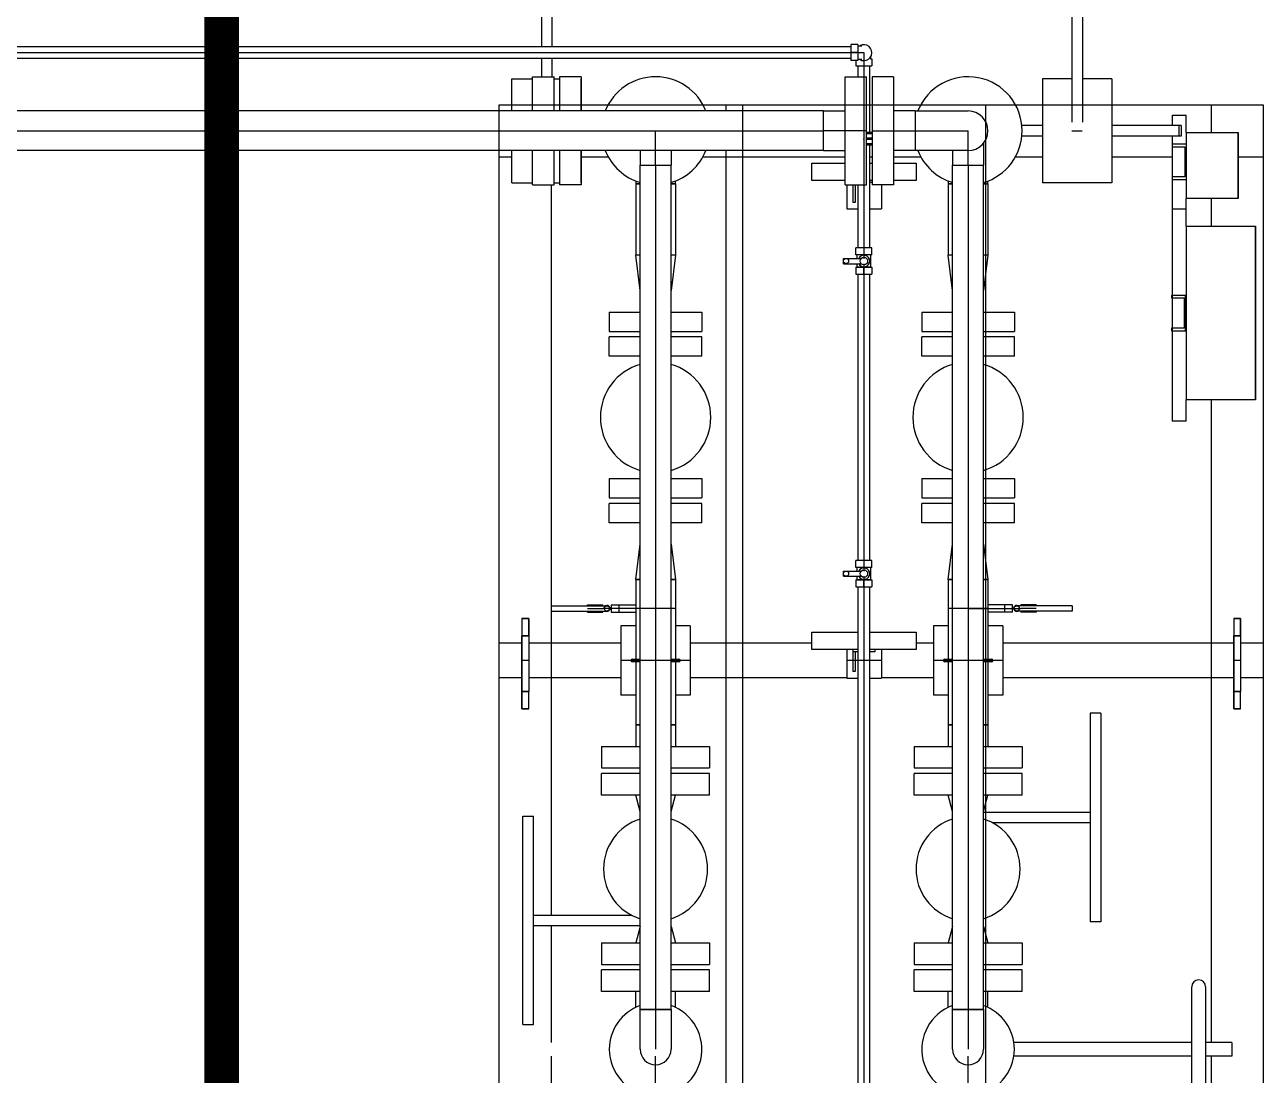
# Model space of a CAD drawing. Header units: inches. Extents: x 517790 to 538444, y 301815 to 302461.
# Drawn here: x 517891.045 to 517894.412, y 302317.041 to 302319.896 of the extents above; entities that cross this region are included whole.
import ezdxf

# ---------------------------------------------------------------- set-up
doc = ezdxf.new("R2010")
doc.units = ezdxf.units.IN
doc.header["$MEASUREMENT"] = 0
doc.layers.add('电气-接地设计-接地线', color=3, linetype='接地线')
doc.layers.add('硅胶总平面底图 工艺装置区', color=253, linetype='Continuous')
doc.styles.add('EESLTYPE', font='TXT.shx')
doc.linetypes.add('接地线', pattern='A,500,["/",EESLTYPE,S=200,R=0,X=0,Y=-100],-200,60,-200', length=960)

msp = doc.modelspace()

# ---------------------------------------------------------------- linework, layer by layer
at = {"layer": '电气-接地设计-接地线', "color": 1, "linetype": '接地线', "ltscale": 0.005, "const_width": 0.0944}
msp.add_lwpolyline([(517891.5799, 302307.8785), (517891.5799, 302321.5662)], dxfattribs=at)
at = {"layer": '硅胶总平面底图 工艺装置区', "color": 253, "linetype": 'Continuous', "lineweight": -3}
for p, q in [((517892.4493, 302319.9397), (517892.4493, 302319.8355)), ((517892.4777, 302319.9397), (517892.4777, 302319.8355)), ((517893.8918, 302319.9397), (517893.8918, 302319.6304)), ((517893.9201, 302319.9397), (517893.9201, 302319.6304)), ((517893.2903, 302319.8415), (517893.2903, 302319.7981)), ((517893.3098, 302319.8415), (517893.2903, 302319.8415)), ((517893.3098, 302319.8415), (517893.3098, 302319.7981)), ((517893.2903, 302319.8355), (517889.5611, 302319.8355)), ((517889.5611, 302319.8198), (517893.2903, 302319.8198)), ((517893.3068, 302319.8198), (517893.2903, 302319.8198)), ((517893.2903, 302319.8198), (517893.3068, 302319.8198)), ((517893.3098, 302319.8198), (517893.3068, 302319.8198)), ((517893.3098, 302319.8385), (517893.3206, 302319.8385)), ((517893.3098, 302319.8198), (517893.3098, 302319.8198)), ((517893.3098, 302319.8198), (517893.3263, 302319.8198)), ((517893.3263, 302319.8198), (517893.3263, 302319.7838)), ((517893.345, 302319.8033), (517893.345, 302319.8088)), ((517893.2903, 302319.804), (517889.5611, 302319.804)), ((517892.4493, 302319.804), (517892.4493, 302319.7542)), ((517892.4777, 302319.804), (517892.4777, 302319.7542)), ((517893.3098, 302319.7981), (517893.2903, 302319.7981)), ((517893.3046, 302319.7981), (517893.3046, 302319.7838)), ((517893.3046, 302319.7838), (517893.348, 302319.7838)), ((517893.3206, 302319.8011), (517893.3098, 302319.8011)), ((517893.3105, 302319.7542), (517893.3105, 302319.7838)), ((517893.3263, 302319.7838), (517893.3263, 302319.7542)), ((517893.3421, 302319.6028), (517893.3421, 302319.7838)), ((517893.3443, 302319.8033), (517893.348, 302319.8033)), ((517893.348, 302319.8033), (517893.348, 302319.7838)), ((517892.3691, 302319.6613), (517892.3691, 302319.749)), ((517892.3691, 302319.749), (517892.4255, 302319.749)), ((517892.4255, 302319.6613), (517892.4255, 302319.7542)), ((517892.4255, 302319.7542), (517892.4839, 302319.7542)), ((517892.4839, 302319.6613), (517892.4839, 302319.7542)), ((517892.4839, 302319.749), (517892.499, 302319.749)), ((517892.499, 302319.7542), (517892.499, 302319.6613)), ((517892.5575, 302319.7542), (517892.499, 302319.7542)), ((517892.5575, 302319.7542), (517892.5575, 302319.6613)), ((517892.5575, 302319.749), (517892.5579, 302319.749)), ((517892.5579, 302319.6613), (517892.5579, 302319.749)), ((517893.2751, 302319.6074), (517893.2751, 302319.7542)), ((517893.2751, 302319.7542), (517893.3335, 302319.7542)), ((517893.3263, 302319.7542), (517893.3263, 302319.5863)), ((517893.3335, 302319.6074), (517893.3335, 302319.7542)), ((517893.3486, 302319.7542), (517893.3486, 302319.6074)), ((517893.4071, 302319.7542), (517893.3486, 302319.7542)), ((517893.4071, 302319.7542), (517893.4071, 302319.6074)), ((517893.8115, 302319.749), (517893.8115, 302319.4658)), ((517893.8918, 302319.749), (517893.8115, 302319.749)), ((517894.0003, 302319.749), (517893.9201, 302319.749)), ((517894.0003, 302319.749), (517894.0003, 302319.4658)), ((517892.3351, 302319.6613), (517892.3351, 302319.6782)), ((517892.3351, 302319.6782), (517892.3691, 302319.6782)), ((517892.3351, 302319.6613), (517892.3351, 302319.6782)), ((517892.3351, 302319.6782), (517892.3691, 302319.6782)), ((517892.3691, 302319.6782), (517892.5579, 302319.6782)), ((517892.5579, 302319.6782), (517892.6312, 302319.6782)), ((517892.6312, 302319.6782), (517892.8886, 302319.6782)), ((517892.8886, 302319.6782), (517893.2751, 302319.6782)), ((517892.9506, 302319.6782), (517892.9506, 302319.6613)), ((517892.9506, 302319.6782), (517892.9959, 302319.6782)), ((517892.9959, 302319.6782), (517892.9959, 302319.6613)), ((517893.2751, 302319.6782), (517893.3421, 302319.6782)), ((517893.3421, 302319.6782), (517893.3486, 302319.6782)), ((517893.3486, 302319.6782), (517893.4071, 302319.6782)), ((517893.4071, 302319.6782), (517893.4808, 302319.6782)), ((517893.4808, 302319.6782), (517893.7382, 302319.6782)), ((517893.6567, 302319.6782), (517893.6567, 302319.2151)), ((517893.7382, 302319.6782), (517893.8115, 302319.6782)), ((517893.8115, 302319.6782), (517894.0003, 302319.6782)), ((517894.0003, 302319.6782), (517894.4119, 302319.6782)), ((517894.2703, 302319.6782), (517894.4119, 302319.6782)), ((517894.2703, 302319.6782), (517894.2703, 302319.6031)), ((517894.4119, 302319.6782), (517894.4119, 302319.5366)), ((517894.4119, 302319.6782), (517894.4119, 302316.1827)), ((517893.2165, 302319.6613), (517889.883, 302319.6613)), ((517892.3351, 302319.5534), (517892.3351, 302319.6613)), ((517892.9959, 302319.6613), (517892.9959, 302319.5534)), ((517893.2165, 302319.6074), (517893.2165, 302319.6613)), ((517893.2165, 302319.6613), (517893.2751, 302319.6613)), ((517893.2165, 302319.5534), (517893.2165, 302319.6613)), ((517893.4656, 302319.6613), (517893.4071, 302319.6613)), ((517893.4656, 302319.6613), (517893.4656, 302319.5534)), ((517893.4656, 302319.6613), (517893.6095, 302319.6613)), ((517893.4656, 302319.6613), (517893.4656, 302319.6074)), ((517894.1642, 302319.6503), (517894.2021, 302319.6503)), ((517894.1642, 302319.6503), (517894.1642, 302319.6215)), ((517894.2021, 302319.6031), (517894.2021, 302319.6503)), ((517889.883, 302319.6074), (517893.2165, 302319.6074)), ((517892.7599, 302319.5534), (517892.7599, 302319.6074)), ((517893.3335, 302319.6074), (517893.2165, 302319.6074)), ((517893.2165, 302319.5534), (517893.2165, 302319.6074)), ((517893.2751, 302319.4605), (517893.2751, 302319.6074)), ((517893.3335, 302319.4605), (517893.3335, 302319.6074)), ((517893.3486, 302319.6074), (517893.4656, 302319.6074)), ((517893.3486, 302319.6074), (517893.3486, 302319.4605)), ((517893.4071, 302319.6074), (517893.4071, 302319.4605)), ((517893.4657, 302319.6074), (517893.4656, 302319.6074)), ((517893.4656, 302319.6074), (517893.4656, 302319.6074)), ((517893.4656, 302319.6074), (517893.6095, 302319.6074)), ((517893.4656, 302319.6074), (517893.4656, 302319.5534)), ((517893.6095, 302319.5534), (517893.6095, 302319.6074)), ((517893.8115, 302319.6215), (517893.7557, 302319.6215)), ((517893.8919, 302319.6074), (517893.92, 302319.6074)), ((517894.1891, 302319.6215), (517894.0003, 302319.6215)), ((517894.1831, 302319.5932), (517894.1831, 302319.6215)), ((517894.1891, 302319.6215), (517894.1891, 302319.5932)), ((517893.3263, 302319.588), (517893.3263, 302319.5863)), ((517893.3263, 302319.5854), (517893.3263, 302319.4605)), ((517893.3263, 302319.5838), (517893.3263, 302319.5854)), ((517893.3486, 302319.6028), (517893.3335, 302319.6028)), ((517893.3335, 302319.6), (517893.3486, 302319.6)), ((517893.3335, 302319.588), (517893.3486, 302319.588)), ((517893.3486, 302319.5838), (517893.3335, 302319.5838)), ((517893.3486, 302319.5717), (517893.3335, 302319.5717)), ((517893.6515, 302319.5735), (517893.6515, 302319.5143)), ((517893.8115, 302319.5932), (517893.7557, 302319.5932)), ((517894.1891, 302319.5932), (517894.0003, 302319.5932)), ((517894.1642, 302319.5932), (517894.1642, 302319.3954)), ((517894.2021, 302319.5708), (517894.1642, 302319.5708)), ((517894.1642, 302319.5708), (517894.1642, 302319.5637)), ((517894.2021, 302319.6031), (517894.2021, 302319.4237)), ((517894.2021, 302319.6031), (517894.2021, 302319.4237)), ((517894.2021, 302319.6031), (517894.3437, 302319.6031)), ((517894.2021, 302319.6031), (517894.3437, 302319.6031)), ((517894.3437, 302319.4237), (517894.3437, 302319.6031)), ((517894.3437, 302319.6031), (517894.3437, 302319.4237)), ((517893.2165, 302319.5534), (517889.883, 302319.5534)), ((517892.3351, 302319.5366), (517892.3351, 302319.5534)), ((517892.3351, 302317.13), (517892.3351, 302319.5534)), ((517892.3691, 302319.4658), (517892.3691, 302319.5534)), ((517892.4255, 302319.4605), (517892.4255, 302319.5534)), ((517892.4839, 302319.4605), (517892.4839, 302319.5534)), ((517892.499, 302319.5534), (517892.499, 302319.4605)), ((517892.5575, 302319.5534), (517892.5575, 302319.4605)), ((517892.5579, 302319.4658), (517892.5579, 302319.5534)), ((517892.7179, 302319.5534), (517892.7179, 302319.5143)), ((517892.7599, 302319.5143), (517892.7599, 302319.5534)), ((517892.8019, 302319.5534), (517892.8019, 302319.5143)), ((517892.9506, 302319.5534), (517892.9506, 302316.4371)), ((517892.9959, 302319.5534), (517892.9959, 302316.4371)), ((517893.2165, 302319.5534), (517893.2751, 302319.5534)), ((517893.3335, 302319.5689), (517893.3486, 302319.5689)), ((517893.3421, 302319.2893), (517893.3421, 302319.5689)), ((517893.4656, 302319.5534), (517893.4071, 302319.5534)), ((517893.6095, 302319.5534), (517893.4656, 302319.5534)), ((517893.5675, 302319.5534), (517893.5675, 302319.5143)), ((517893.6095, 302319.5143), (517893.6095, 302319.5534)), ((517894.1642, 302319.5637), (517894.1991, 302319.5637)), ((517894.1991, 302319.5637), (517894.1991, 302319.482)), ((517892.3351, 302319.5366), (517892.3691, 302319.5366)), ((517892.5579, 302319.5366), (517892.6312, 302319.5366)), ((517892.7179, 302319.5143), (517892.8019, 302319.5143)), ((517892.7179, 302319.5143), (517892.8019, 302319.5143)), ((517892.7179, 302317.2191), (517892.7179, 302319.5143)), ((517892.7599, 302319.5143), (517892.7599, 302319.5143)), ((517892.7599, 302319.5143), (517892.7599, 302317.2191)), ((517892.8019, 302317.2191), (517892.8019, 302319.5143)), ((517892.8886, 302319.5366), (517893.2751, 302319.5366)), ((517893.1847, 302319.5196), (517893.2751, 302319.5196)), ((517893.1847, 302319.4724), (517893.1847, 302319.5196)), ((517893.3421, 302319.5366), (517893.3486, 302319.5366)), ((517893.3421, 302319.5196), (517893.3486, 302319.5196)), ((517893.4071, 302319.5366), (517893.4808, 302319.5366)), ((517893.4071, 302319.5196), (517893.4679, 302319.5196)), ((517893.4679, 302319.5196), (517893.4679, 302319.4724)), ((517893.5675, 302319.5143), (517893.6515, 302319.5143)), ((517893.5675, 302317.2191), (517893.5675, 302319.5143)), ((517893.5675, 302319.5143), (517893.6515, 302319.5143)), ((517893.6095, 302319.5143), (517893.6095, 302317.2191)), ((517893.6095, 302319.5143), (517893.6095, 302319.5143)), ((517893.6515, 302317.2191), (517893.6515, 302319.5143)), ((517893.7382, 302319.5366), (517893.8115, 302319.5366)), ((517894.0003, 302319.5366), (517894.1642, 302319.5366)), ((517894.3437, 302319.5366), (517894.4119, 302319.5366)), ((517892.706, 302319.4708), (517892.706, 302319.4635)), ((517892.8139, 302319.4635), (517892.8139, 302319.4708)), ((517893.2751, 302319.4724), (517893.1847, 302319.4724)), ((517893.3486, 302319.4724), (517893.3421, 302319.4724)), ((517893.3486, 302319.4724), (517893.3421, 302319.4724)), ((517893.4679, 302319.4724), (517893.4071, 302319.4724)), ((517893.5556, 302319.4708), (517893.5556, 302319.4635)), ((517893.6635, 302319.4635), (517893.6635, 302319.4708)), ((517894.1991, 302319.482), (517894.1642, 302319.482)), ((517894.1642, 302319.482), (517894.1642, 302319.4749)), ((517894.1642, 302319.4749), (517894.2021, 302319.4749)), ((517892.3691, 302319.4658), (517892.4255, 302319.4658)), ((517892.4255, 302319.4605), (517892.4839, 302319.4605)), ((517892.4767, 302318.3165), (517892.4767, 302319.4605)), ((517892.4839, 302319.4658), (517892.499, 302319.4658)), ((517892.5575, 302319.4605), (517892.499, 302319.4605)), ((517892.5575, 302319.4658), (517892.5579, 302319.4658)), ((517892.706, 302319.4635), (517892.7179, 302319.4635)), ((517892.7179, 302319.4635), (517892.706, 302319.4635)), ((517892.706, 302319.4635), (517892.706, 302319.2691)), ((517892.8019, 302319.4635), (517892.8139, 302319.4635)), ((517892.8139, 302319.4635), (517892.8019, 302319.4635)), ((517892.8139, 302319.4635), (517892.8139, 302319.2691)), ((517893.2751, 302319.4605), (517893.3335, 302319.4605)), ((517893.2796, 302319.4605), (517893.2796, 302319.395)), ((517893.2966, 302319.4605), (517893.2966, 302319.4129)), ((517893.3022, 302319.4605), (517893.3022, 302319.4129)), ((517893.3105, 302319.2893), (517893.3105, 302319.4605)), ((517893.3263, 302319.4605), (517893.3263, 302319.2893)), ((517893.3486, 302319.4667), (517893.3421, 302319.4667)), ((517893.4071, 302319.4605), (517893.3486, 302319.4605)), ((517893.374, 302319.4605), (517893.374, 302319.395)), ((517893.5675, 302319.4635), (517893.5556, 302319.4635)), ((517893.5556, 302319.4635), (517893.5556, 302319.2691)), ((517893.5556, 302319.4635), (517893.5675, 302319.4635)), ((517893.6635, 302319.4635), (517893.6515, 302319.4635)), ((517893.6515, 302319.4635), (517893.6635, 302319.4635)), ((517893.6635, 302319.4635), (517893.6635, 302319.2691)), ((517894.0003, 302319.4658), (517893.8115, 302319.4658)), ((517893.3022, 302319.4129), (517893.2966, 302319.4129)), ((517894.2021, 302319.3954), (517894.2021, 302319.4237)), ((517894.3437, 302319.4237), (517894.2021, 302319.4237)), ((517894.3437, 302319.4237), (517894.2021, 302319.4237)), ((517894.2703, 302319.4237), (517894.2703, 302319.3482)), ((517893.2796, 302319.395), (517893.3105, 302319.395)), ((517893.3421, 302319.395), (517893.374, 302319.395)), ((517894.1642, 302319.3954), (517894.2021, 302319.3954)), ((517894.1642, 302319.3954), (517894.1642, 302318.8183)), ((517894.2021, 302319.3482), (517894.2021, 302319.3954)), ((517894.2021, 302319.3482), (517894.2021, 302318.8762)), ((517894.2021, 302319.3482), (517894.2021, 302318.8762)), ((517894.2021, 302319.3482), (517894.3909, 302319.3482)), ((517894.2021, 302319.3482), (517894.3909, 302319.3482)), ((517894.3909, 302318.8762), (517894.3909, 302319.3482)), ((517894.3909, 302319.3482), (517894.3909, 302318.8762)), ((517892.7179, 302319.2691), (517892.706, 302319.2691)), ((517892.7179, 302319.1732), (517892.706, 302319.2691)), ((517892.7179, 302319.2691), (517892.706, 302319.2691)), ((517892.8139, 302319.2691), (517892.8019, 302319.2691)), ((517892.8139, 302319.2691), (517892.8019, 302319.1732)), ((517892.8139, 302319.2691), (517892.8019, 302319.2691)), ((517893.3263, 302319.2893), (517893.3046, 302319.2893)), ((517893.3046, 302319.2699), (517893.3046, 302319.2893)), ((517893.3263, 302319.2699), (517893.3046, 302319.2699)), ((517893.3076, 302319.2604), (517893.3076, 302319.2699)), ((517893.3263, 302319.2893), (517893.3263, 302319.2729)), ((517893.3263, 302319.2893), (517893.3263, 302319.2729)), ((517893.348, 302319.2893), (517893.3263, 302319.2893)), ((517893.3263, 302319.2729), (517893.3263, 302319.2699)), ((517893.3263, 302319.2699), (517893.3263, 302319.2634)), ((517893.348, 302319.2699), (517893.3263, 302319.2699)), ((517893.345, 302319.2369), (517893.345, 302319.2699)), ((517893.348, 302319.2699), (517893.348, 302319.2893)), ((517893.5675, 302319.2691), (517893.5556, 302319.2691)), ((517893.5675, 302319.2691), (517893.5556, 302319.2691)), ((517893.5675, 302319.1732), (517893.5556, 302319.2691)), ((517893.6635, 302319.2691), (517893.6515, 302319.2691)), ((517893.6635, 302319.2691), (517893.6515, 302319.2691)), ((517893.6635, 302319.2691), (517893.6515, 302319.1732)), ((517893.2706, 302319.2534), (517893.2706, 302319.2604)), ((517893.2706, 302319.2604), (517893.3191, 302319.2604)), ((517893.2706, 302319.2463), (517893.2706, 302319.2534)), ((517893.2706, 302319.2463), (517893.3191, 302319.2463)), ((517893.3046, 302319.2369), (517893.3263, 302319.2369)), ((517893.3046, 302319.2369), (517893.3046, 302319.2174)), ((517893.3076, 302319.2369), (517893.3076, 302319.2463)), ((517893.3263, 302319.2369), (517893.3076, 302319.2369)), ((517893.3263, 302319.2634), (517893.3263, 302319.2604)), ((517893.3263, 302319.2463), (517893.3263, 302319.2433)), ((517893.3263, 302319.2433), (517893.3263, 302319.2369)), ((517893.3263, 302319.2369), (517893.3263, 302319.2369)), ((517893.3263, 302319.2339), (517893.3263, 302319.2369)), ((517893.345, 302319.2369), (517893.3263, 302319.2369)), ((517893.3263, 302319.2369), (517893.348, 302319.2369)), ((517893.3263, 302319.2339), (517893.3263, 302319.2174)), ((517893.3263, 302319.2174), (517893.3263, 302319.2339)), ((517893.348, 302319.2369), (517893.348, 302319.2174)), ((517893.3046, 302319.2174), (517893.3263, 302319.2174)), ((517893.3105, 302318.4397), (517893.3105, 302319.2174)), ((517893.3263, 302319.2174), (517893.3263, 302318.4397)), ((517893.3263, 302319.2174), (517893.348, 302319.2174)), ((517893.3421, 302318.4397), (517893.3421, 302319.2174)), ((517893.6567, 302319.2151), (517893.6567, 302319.1149)), ((517894.1626, 302319.1601), (517894.1626, 302319.153)), ((517894.2004, 302319.1601), (517894.1626, 302319.1601)), ((517894.1626, 302319.153), (517894.1974, 302319.153)), ((517894.1974, 302319.153), (517894.1974, 302319.0713)), ((517894.2004, 302319.0642), (517894.2004, 302319.1601)), ((517892.634, 302319.1149), (517892.7179, 302319.1149)), ((517892.634, 302319.1149), (517892.634, 302319.0624)), ((517892.8019, 302319.1149), (517892.8858, 302319.1149)), ((517892.8858, 302319.1149), (517892.8858, 302319.0624)), ((517893.4836, 302319.1149), (517893.5675, 302319.1149)), ((517893.4836, 302319.1149), (517893.4836, 302319.0624)), ((517893.6515, 302319.1149), (517893.7354, 302319.1149)), ((517893.6567, 302319.1149), (517893.6567, 302319.0624)), ((517893.7354, 302319.1149), (517893.7354, 302319.0624)), ((517894.1626, 302319.0713), (517894.1626, 302319.0642)), ((517894.1974, 302319.0713), (517894.1626, 302319.0713)), ((517892.634, 302319.0624), (517892.7179, 302319.0624)), ((517892.7179, 302319.0473), (517892.634, 302319.0473)), ((517892.634, 302318.9949), (517892.634, 302319.0473)), ((517892.8019, 302319.0624), (517892.8858, 302319.0624)), ((517892.8858, 302319.0473), (517892.8019, 302319.0473)), ((517892.8858, 302318.9949), (517892.8858, 302319.0473)), ((517893.4836, 302319.0624), (517893.5675, 302319.0624)), ((517893.5675, 302319.0473), (517893.4836, 302319.0473)), ((517893.4836, 302318.9949), (517893.4836, 302319.0473)), ((517893.6515, 302319.0624), (517893.7354, 302319.0624)), ((517893.7354, 302319.0473), (517893.6515, 302319.0473)), ((517893.6567, 302319.0624), (517893.6567, 302319.0473)), ((517893.6567, 302319.0473), (517893.6567, 302318.9949)), ((517893.7354, 302318.9949), (517893.7354, 302319.0473)), ((517894.1626, 302319.0642), (517894.2004, 302319.0642)), ((517892.7179, 302318.9949), (517892.634, 302318.9949)), ((517892.8858, 302318.9949), (517892.8019, 302318.9949)), ((517893.5675, 302318.9949), (517893.4836, 302318.9949)), ((517893.7354, 302318.9949), (517893.6515, 302318.9949)), ((517893.6567, 302318.9949), (517893.6567, 302318.9711)), ((517893.6567, 302318.9711), (517893.6567, 302318.6861)), ((517894.3909, 302318.8762), (517894.2021, 302318.8762)), ((517894.3909, 302318.8762), (517894.2021, 302318.8762)), ((517894.2021, 302318.8183), (517894.2021, 302318.8762)), ((517894.2703, 302318.8762), (517894.2703, 302317.13)), ((517894.2021, 302318.8183), (517894.1642, 302318.8183)), ((517892.634, 302318.6622), (517892.7179, 302318.6622)), ((517892.634, 302318.6622), (517892.634, 302318.6098)), ((517892.8019, 302318.6622), (517892.8858, 302318.6622)), ((517892.8858, 302318.6622), (517892.8858, 302318.6098)), ((517893.4836, 302318.6622), (517893.5675, 302318.6622)), ((517893.4836, 302318.6622), (517893.4836, 302318.6098)), ((517893.6515, 302318.6622), (517893.7354, 302318.6622)), ((517893.6567, 302318.6861), (517893.6567, 302318.6622)), ((517893.6567, 302318.6622), (517893.6567, 302318.6098)), ((517893.7354, 302318.6622), (517893.7354, 302318.6098)), ((517892.634, 302318.6098), (517892.7179, 302318.6098)), ((517892.7179, 302318.5947), (517892.634, 302318.5947)), ((517892.634, 302318.5422), (517892.634, 302318.5947)), ((517892.8019, 302318.6098), (517892.8858, 302318.6098)), ((517892.8858, 302318.5947), (517892.8019, 302318.5947)), ((517892.8858, 302318.5422), (517892.8858, 302318.5947)), ((517893.4836, 302318.6098), (517893.5675, 302318.6098)), ((517893.5675, 302318.5947), (517893.4836, 302318.5947)), ((517893.4836, 302318.5422), (517893.4836, 302318.5947)), ((517893.6515, 302318.6098), (517893.7354, 302318.6098)), ((517893.7354, 302318.5947), (517893.6515, 302318.5947)), ((517893.6567, 302318.6098), (517893.6567, 302318.5947)), ((517893.6567, 302318.5947), (517893.6567, 302318.5422)), ((517893.7354, 302318.5422), (517893.7354, 302318.5947)), ((517892.7179, 302318.5422), (517892.634, 302318.5422)), ((517892.8858, 302318.5422), (517892.8019, 302318.5422)), ((517893.5675, 302318.5422), (517893.4836, 302318.5422)), ((517893.7354, 302318.5422), (517893.6515, 302318.5422)), ((517893.6567, 302318.5422), (517893.6567, 302318.442)), ((517892.706, 302318.388), (517892.7179, 302318.4839)), ((517892.8019, 302318.4839), (517892.8139, 302318.388)), ((517893.5556, 302318.388), (517893.5675, 302318.4839)), ((517893.6515, 302318.4839), (517893.6635, 302318.388)), ((517893.3263, 302318.4397), (517893.3046, 302318.4397)), ((517893.3046, 302318.4203), (517893.3046, 302318.4397)), ((517893.3263, 302318.4397), (517893.3263, 302318.4233)), ((517893.3263, 302318.4397), (517893.3263, 302318.4233)), ((517893.348, 302318.4397), (517893.3263, 302318.4397)), ((517893.348, 302318.4203), (517893.348, 302318.4397)), ((517893.6567, 302318.442), (517893.6567, 302317.8758)), ((517893.2706, 302318.4038), (517893.2706, 302318.4109)), ((517893.2706, 302318.4109), (517893.3191, 302318.4109)), ((517893.2706, 302318.3967), (517893.2706, 302318.4038)), ((517893.2706, 302318.3967), (517893.3191, 302318.3967)), ((517893.3263, 302318.4203), (517893.3046, 302318.4203)), ((517893.3076, 302318.4109), (517893.3076, 302318.4203)), ((517893.3076, 302318.3873), (517893.3076, 302318.3967)), ((517893.3263, 302318.4233), (517893.3263, 302318.4203)), ((517893.3263, 302318.4203), (517893.3263, 302318.4138)), ((517893.348, 302318.4203), (517893.3263, 302318.4203)), ((517893.3263, 302318.4138), (517893.3263, 302318.4109)), ((517893.3263, 302318.3967), (517893.3263, 302318.3937)), ((517893.3263, 302318.3937), (517893.3263, 302318.3873)), ((517893.345, 302318.3873), (517893.345, 302318.4203)), ((517892.706, 302318.388), (517892.7179, 302318.388)), ((517892.7179, 302318.388), (517892.706, 302318.388)), ((517892.706, 302318.388), (517892.706, 302318.3094)), ((517892.8019, 302318.388), (517892.8139, 302318.388)), ((517892.8139, 302318.388), (517892.8019, 302318.388)), ((517892.8139, 302318.388), (517892.8139, 302318.3094)), ((517893.3046, 302318.3873), (517893.3263, 302318.3873)), ((517893.3046, 302318.3873), (517893.3046, 302318.3678)), ((517893.3046, 302318.3678), (517893.3263, 302318.3678)), ((517893.3263, 302318.3873), (517893.3076, 302318.3873)), ((517893.3105, 302316.4101), (517893.3105, 302318.3678)), ((517893.3263, 302318.3843), (517893.3263, 302318.3873)), ((517893.3263, 302318.3873), (517893.3263, 302318.3873)), ((517893.345, 302318.3873), (517893.3263, 302318.3873)), ((517893.3263, 302318.3873), (517893.348, 302318.3873)), ((517893.3263, 302318.3843), (517893.3263, 302318.3678)), ((517893.3263, 302318.3678), (517893.3263, 302318.3843)), ((517893.3263, 302318.3678), (517893.3263, 302316.4101)), ((517893.3263, 302318.3678), (517893.348, 302318.3678)), ((517893.3421, 302316.4101), (517893.3421, 302318.3678)), ((517893.348, 302318.3873), (517893.348, 302318.3678)), ((517893.5556, 302318.388), (517893.5675, 302318.388)), ((517893.5675, 302318.388), (517893.5556, 302318.388)), ((517893.5556, 302318.388), (517893.5556, 302318.3094)), ((517893.6515, 302318.388), (517893.6635, 302318.388)), ((517893.6635, 302318.388), (517893.6515, 302318.388)), ((517893.6635, 302318.388), (517893.6635, 302318.3094)), ((517892.4767, 302318.3094), (517892.4767, 302318.3165)), ((517892.4767, 302318.3165), (517892.6277, 302318.3165)), ((517892.4767, 302318.3023), (517892.4767, 302318.3094)), ((517892.4767, 302317.4758), (517892.4767, 302318.3023)), ((517892.4767, 302318.3023), (517892.6277, 302318.3023)), ((517892.5746, 302318.3165), (517892.5746, 302318.3194)), ((517892.5746, 302318.3194), (517892.6166, 302318.3194)), ((517892.5746, 302318.3094), (517892.6166, 302318.3094)), ((517892.5746, 302318.2993), (517892.5746, 302318.3023)), ((517892.5746, 302318.2993), (517892.6166, 302318.2993)), ((517892.5949, 302318.3194), (517892.5949, 302318.3165)), ((517892.5949, 302318.3023), (517892.5949, 302318.2993)), ((517892.6166, 302318.3165), (517892.6166, 302318.3194)), ((517892.6166, 302318.3094), (517892.6166, 302318.3094)), ((517892.6166, 302318.3094), (517892.6166, 302318.3094)), ((517892.6389, 302318.3094), (517892.6166, 302318.3094)), ((517892.6166, 302318.2993), (517892.6166, 302318.3023)), ((517892.6356, 302318.3118), (517892.6389, 302318.3128)), ((517892.6356, 302318.307), (517892.6389, 302318.306)), ((517892.6389, 302318.3194), (517892.6389, 302318.2993)), ((517892.6389, 302318.3194), (517892.706, 302318.3194)), ((517892.6606, 302318.3094), (517892.6389, 302318.3094)), ((517892.6389, 302318.2993), (517892.706, 302318.2993)), ((517892.6606, 302318.2993), (517892.6606, 302318.3194)), ((517892.706, 302318.3094), (517892.6606, 302318.3094)), ((517892.8139, 302318.3094), (517892.706, 302318.3094)), ((517892.706, 302318.3094), (517892.706, 302318.1715)), ((517892.7239, 302318.3094), (517892.706, 302318.3094)), ((517892.7239, 302318.3094), (517892.724, 302318.3094)), ((517892.7599, 302318.3094), (517892.7239, 302318.3094)), ((517892.724, 302318.3094), (517892.724, 302318.3094)), ((517892.8139, 302318.3094), (517892.8139, 302318.1715)), ((517893.6635, 302318.3094), (517893.5556, 302318.3094)), ((517893.5556, 302318.3094), (517893.5556, 302318.1715)), ((517893.6095, 302318.3094), (517893.6455, 302318.3094)), ((517893.6455, 302318.3094), (517893.6455, 302318.3094)), ((517893.6455, 302318.3094), (517893.6455, 302318.3094)), ((517893.6455, 302318.3094), (517893.6635, 302318.3094)), ((517893.7305, 302318.3194), (517893.6635, 302318.3194)), ((517893.6635, 302318.3094), (517893.7088, 302318.3094)), ((517893.6635, 302318.3094), (517893.6635, 302318.1715)), ((517893.7305, 302318.2993), (517893.6635, 302318.2993)), ((517893.7088, 302318.3194), (517893.7088, 302318.2993)), ((517893.7088, 302318.3094), (517893.7305, 302318.3094)), ((517893.7305, 302318.2993), (517893.7305, 302318.3194)), ((517893.7338, 302318.3118), (517893.7305, 302318.3128)), ((517893.7305, 302318.3094), (517893.7528, 302318.3094)), ((517893.7338, 302318.307), (517893.7305, 302318.306)), ((517893.8927, 302318.3165), (517893.7417, 302318.3165)), ((517893.8927, 302318.3023), (517893.7417, 302318.3023)), ((517893.7528, 302318.3194), (517893.7528, 302318.3165)), ((517893.7948, 302318.3194), (517893.7528, 302318.3194)), ((517893.7528, 302318.3094), (517893.7528, 302318.3094)), ((517893.7528, 302318.3094), (517893.7528, 302318.3094)), ((517893.7948, 302318.3094), (517893.7528, 302318.3094)), ((517893.7528, 302318.3023), (517893.7528, 302318.2993)), ((517893.7948, 302318.2993), (517893.7528, 302318.2993)), ((517893.7745, 302318.3165), (517893.7745, 302318.3194)), ((517893.7745, 302318.2993), (517893.7745, 302318.3023)), ((517893.7948, 302318.3194), (517893.7948, 302318.3165)), ((517893.7948, 302318.3023), (517893.7948, 302318.2993)), ((517893.8927, 302318.3165), (517893.8927, 302318.3094)), ((517893.8927, 302318.3094), (517893.8927, 302318.3023)), ((517892.3965, 302318.2818), (517892.3965, 302318.2346)), ((517892.3965, 302318.2818), (517892.3965, 302318.2346)), ((517892.4153, 302318.2818), (517892.3965, 302318.2818)), ((517892.3965, 302318.2818), (517892.4153, 302318.2818)), ((517892.4153, 302318.2346), (517892.4153, 302318.2818)), ((517892.4153, 302318.2818), (517892.4153, 302318.2346)), ((517892.706, 302318.2622), (517892.6655, 302318.2622)), ((517892.6655, 302318.2622), (517892.6655, 302318.0734)), ((517892.8543, 302318.2622), (517892.8139, 302318.2622)), ((517892.8543, 302318.2622), (517892.8543, 302318.0734)), ((517893.5556, 302318.2622), (517893.5151, 302318.2622)), ((517893.5151, 302318.2622), (517893.5151, 302318.0734)), ((517893.7039, 302318.2622), (517893.6635, 302318.2622)), ((517893.7039, 302318.2622), (517893.7039, 302318.0734)), ((517894.3317, 302318.2818), (517894.3317, 302318.2346)), ((517894.3317, 302318.2818), (517894.3317, 302318.2346)), ((517894.3505, 302318.2818), (517894.3317, 302318.2818)), ((517894.3317, 302318.2818), (517894.3505, 302318.2818)), ((517894.3505, 302318.2346), (517894.3505, 302318.2818)), ((517894.3505, 302318.2818), (517894.3505, 302318.2346)), ((517892.3965, 302318.2346), (517892.4153, 302318.2346)), ((517892.4153, 302318.2346), (517892.3965, 302318.2346)), ((517892.3965, 302318.0836), (517892.3965, 302318.2346)), ((517892.3965, 302318.2346), (517892.3965, 302318.0836)), ((517892.4153, 302318.2346), (517892.3965, 302318.2346)), ((517892.4153, 302318.2346), (517892.4153, 302318.0836)), ((517892.4153, 302318.2346), (517892.4153, 302318.0836)), ((517893.1847, 302318.1975), (517893.1847, 302318.2447)), ((517893.1847, 302318.2447), (517893.3105, 302318.2447)), ((517893.3421, 302318.2447), (517893.4679, 302318.2447)), ((517893.4679, 302318.2447), (517893.4679, 302318.1975)), ((517894.3317, 302318.2346), (517894.3505, 302318.2346)), ((517894.3505, 302318.2346), (517894.3317, 302318.2346)), ((517894.3317, 302318.0836), (517894.3317, 302318.2346)), ((517894.3317, 302318.2346), (517894.3317, 302318.0836)), ((517894.3505, 302318.2346), (517894.3317, 302318.2346)), ((517894.3505, 302318.2346), (517894.3505, 302318.0836)), ((517894.3505, 302318.2346), (517894.3505, 302318.0836)), ((517892.3351, 302318.1206), (517892.3351, 302318.215)), ((517892.3965, 302318.215), (517892.3351, 302318.215)), ((517892.6655, 302318.215), (517892.4153, 302318.215)), ((517893.1847, 302318.215), (517892.8543, 302318.215)), ((517893.3105, 302318.1975), (517893.1847, 302318.1975)), ((517893.2796, 302318.1975), (517893.2796, 302318.1201)), ((517893.2966, 302318.1975), (517893.2966, 302318.1918)), ((517893.3105, 302318.1975), (517893.2966, 302318.1975)), ((517893.3105, 302318.1918), (517893.2966, 302318.1918)), ((517893.3022, 302318.1918), (517893.2966, 302318.1918)), ((517893.2966, 302318.1918), (517893.2966, 302318.138)), ((517893.3022, 302318.1918), (517893.3022, 302318.138)), ((517893.4679, 302318.1975), (517893.3421, 302318.1975)), ((517893.356, 302318.1975), (517893.3421, 302318.1975)), ((517893.356, 302318.1918), (517893.3421, 302318.1918)), ((517893.356, 302318.1975), (517893.356, 302318.1918)), ((517893.374, 302318.1975), (517893.374, 302318.1201)), ((517893.5151, 302318.215), (517893.4679, 302318.215)), ((517894.3317, 302318.215), (517893.7039, 302318.215)), ((517894.4119, 302318.215), (517894.3505, 302318.215)), ((517894.4119, 302318.215), (517894.4119, 302318.1206)), ((517892.4153, 302318.1678), (517892.3965, 302318.1678)), ((517892.8543, 302318.1678), (517892.6655, 302318.1678)), ((517892.6967, 302318.1715), (517892.7179, 302318.1715)), ((517892.7179, 302318.164), (517892.6967, 302318.164)), ((517892.706, 302318.164), (517892.706, 302317.9928)), ((517892.8019, 302318.1715), (517892.8232, 302318.1715)), ((517892.8232, 302318.164), (517892.8019, 302318.164)), ((517892.8139, 302318.164), (517892.8139, 302317.9928)), ((517893.374, 302318.1678), (517893.2796, 302318.1678)), ((517893.7039, 302318.1678), (517893.5151, 302318.1678)), ((517893.5463, 302318.1715), (517893.5675, 302318.1715)), ((517893.5675, 302318.164), (517893.5463, 302318.164)), ((517893.5556, 302318.164), (517893.5556, 302317.9928)), ((517893.6515, 302318.1715), (517893.6728, 302318.1715)), ((517893.6728, 302318.164), (517893.6515, 302318.164)), ((517893.6635, 302318.164), (517893.6635, 302317.9928)), ((517894.3505, 302318.1678), (517894.3317, 302318.1678)), ((517893.3022, 302318.138), (517893.2966, 302318.138)), ((517892.3965, 302318.1206), (517892.3351, 302318.1206)), ((517892.6655, 302318.1206), (517892.4153, 302318.1206)), ((517893.2796, 302318.1206), (517892.8543, 302318.1206)), ((517893.2796, 302318.1201), (517893.3105, 302318.1201)), ((517893.3421, 302318.1201), (517893.374, 302318.1201)), ((517893.5151, 302318.1206), (517893.374, 302318.1206)), ((517894.3317, 302318.1206), (517893.7039, 302318.1206)), ((517894.4119, 302318.1206), (517894.3505, 302318.1206)), ((517892.4153, 302318.0836), (517892.3965, 302318.0836)), ((517892.3965, 302318.0836), (517892.4153, 302318.0836)), ((517892.3965, 302318.0836), (517892.3965, 302318.0364)), ((517892.3965, 302318.0364), (517892.3965, 302318.0836)), ((517892.4153, 302318.0836), (517892.3965, 302318.0836)), ((517892.4153, 302318.0364), (517892.4153, 302318.0836)), ((517892.4153, 302318.0364), (517892.4153, 302318.0836)), ((517892.706, 302318.0734), (517892.6655, 302318.0734)), ((517892.8543, 302318.0734), (517892.8139, 302318.0734)), ((517893.5556, 302318.0734), (517893.5151, 302318.0734)), ((517893.7039, 302318.0734), (517893.6635, 302318.0734)), ((517894.3317, 302318.0836), (517894.3317, 302318.0364)), ((517894.3317, 302318.0364), (517894.3317, 302318.0836)), ((517894.3505, 302318.0836), (517894.3317, 302318.0836)), ((517894.3317, 302318.0836), (517894.3505, 302318.0836)), ((517894.3505, 302318.0836), (517894.3317, 302318.0836)), ((517894.3505, 302318.0364), (517894.3505, 302318.0836)), ((517894.3505, 302318.0364), (517894.3505, 302318.0836)), ((517892.3965, 302318.0364), (517892.4153, 302318.0364)), ((517892.4153, 302318.0364), (517892.3965, 302318.0364)), ((517893.9418, 302318.0243), (517893.9418, 302317.7411)), ((517893.9701, 302318.0243), (517893.9418, 302318.0243)), ((517893.9701, 302318.0243), (517893.9701, 302317.7411)), ((517894.3317, 302318.0364), (517894.3505, 302318.0364)), ((517894.3505, 302318.0364), (517894.3317, 302318.0364)), ((517892.7179, 302317.9928), (517892.706, 302317.9928)), ((517892.706, 302317.9928), (517892.7179, 302317.9928)), ((517892.706, 302317.9928), (517892.706, 302317.9342)), ((517892.8139, 302317.9928), (517892.8019, 302317.9928)), ((517892.8019, 302317.9928), (517892.8139, 302317.9928)), ((517892.8139, 302317.9928), (517892.8139, 302317.9342)), ((517893.5556, 302317.9928), (517893.5675, 302317.9928)), ((517893.5556, 302317.9928), (517893.5556, 302317.9342)), ((517893.5675, 302317.9928), (517893.5556, 302317.9928)), ((517893.6515, 302317.9928), (517893.6635, 302317.9928)), ((517893.6635, 302317.9928), (517893.6515, 302317.9928)), ((517893.6635, 302317.9928), (517893.6635, 302317.9342)), ((517892.613, 302317.9342), (517892.7179, 302317.9342)), ((517892.613, 302317.9342), (517892.613, 302317.8758)), ((517892.8019, 302317.9342), (517892.9068, 302317.9342)), ((517892.9068, 302317.9342), (517892.9068, 302317.8758)), ((517893.4626, 302317.9342), (517893.5675, 302317.9342)), ((517893.4626, 302317.9342), (517893.4626, 302317.8758)), ((517893.6515, 302317.9342), (517893.7564, 302317.9342)), ((517893.7564, 302317.9342), (517893.7564, 302317.8758)), ((517892.613, 302317.8758), (517892.7179, 302317.8758)), ((517892.7179, 302317.8607), (517892.613, 302317.8607)), ((517892.613, 302317.8023), (517892.613, 302317.8607)), ((517892.8019, 302317.8758), (517892.9068, 302317.8758)), ((517892.9068, 302317.8607), (517892.8019, 302317.8607)), ((517892.9068, 302317.8023), (517892.9068, 302317.8607)), ((517893.4626, 302317.8758), (517893.5675, 302317.8758)), ((517893.5675, 302317.8607), (517893.4626, 302317.8607)), ((517893.4626, 302317.8023), (517893.4626, 302317.8607)), ((517893.6515, 302317.8758), (517893.7564, 302317.8758)), ((517893.7564, 302317.8607), (517893.6515, 302317.8607)), ((517893.6567, 302317.8758), (517893.6567, 302317.8607)), ((517893.6567, 302317.8607), (517893.6567, 302317.8023)), ((517893.7564, 302317.8023), (517893.7564, 302317.8607)), ((517892.7179, 302317.8023), (517892.613, 302317.8023)), ((517892.7179, 302317.8022), (517892.706, 302317.8022)), ((517892.7179, 302317.7576), (517892.706, 302317.8022)), ((517892.9068, 302317.8023), (517892.8019, 302317.8023)), ((517892.8139, 302317.8022), (517892.8019, 302317.8022)), ((517892.8019, 302317.7576), (517892.8139, 302317.8022)), ((517893.5675, 302317.8023), (517893.4626, 302317.8023)), ((517893.5675, 302317.8022), (517893.5556, 302317.8022)), ((517893.5675, 302317.7576), (517893.5556, 302317.8022)), ((517893.7564, 302317.8023), (517893.6515, 302317.8023)), ((517893.6635, 302317.8022), (517893.6515, 302317.8022)), ((517893.6515, 302317.7576), (517893.6635, 302317.8022)), ((517893.6567, 302317.8023), (517893.6567, 302317.8022)), ((517893.6567, 302317.8022), (517893.6567, 302317.7771)), ((517893.9418, 302317.7552), (517893.6515, 302317.7552)), ((517893.6567, 302317.7771), (517893.6567, 302317.7552)), ((517893.6567, 302317.7552), (517893.6567, 302317.4679)), ((517892.3993, 302317.4617), (517892.3993, 302317.7449)), ((517892.3993, 302317.7449), (517892.4276, 302317.7449)), ((517892.4276, 302317.4617), (517892.4276, 302317.7449)), ((517893.9418, 302317.7269), (517893.675, 302317.7269)), ((517893.9418, 302317.7411), (517893.9418, 302317.4579)), ((517893.9701, 302317.7411), (517893.9701, 302317.4579)), ((517892.3993, 302317.1785), (517892.3993, 302317.4617)), ((517892.4276, 302317.4758), (517892.6944, 302317.4758)), ((517892.4276, 302317.1785), (517892.4276, 302317.4617)), ((517893.6567, 302317.4679), (517893.6567, 302317.4256)), ((517893.9701, 302317.4579), (517893.9418, 302317.4579)), ((517892.4276, 302317.4475), (517892.7179, 302317.4475)), ((517892.4767, 302317.13), (517892.4767, 302317.4475)), ((517892.7179, 302317.4451), (517892.706, 302317.4005)), ((517892.8019, 302317.4451), (517892.8139, 302317.4005)), ((517893.5675, 302317.4451), (517893.5556, 302317.4005)), ((517893.6515, 302317.4451), (517893.6635, 302317.4005)), ((517893.6567, 302317.4256), (517893.6567, 302317.4005)), ((517892.613, 302317.4005), (517892.7179, 302317.4005)), ((517892.613, 302317.4005), (517892.613, 302317.3421)), ((517892.706, 302317.4005), (517892.7179, 302317.4005)), ((517892.8019, 302317.4005), (517892.8139, 302317.4005)), ((517892.8019, 302317.4005), (517892.9068, 302317.4005)), ((517892.9068, 302317.4005), (517892.9068, 302317.3421)), ((517893.4626, 302317.4005), (517893.5675, 302317.4005)), ((517893.4626, 302317.4005), (517893.4626, 302317.3421)), ((517893.5556, 302317.4005), (517893.5675, 302317.4005)), ((517893.6515, 302317.4005), (517893.6635, 302317.4005)), ((517893.6515, 302317.4005), (517893.7564, 302317.4005)), ((517893.6567, 302317.4005), (517893.6567, 302317.3421)), ((517893.6567, 302317.4005), (517893.6567, 302317.4005)), ((517893.7564, 302317.4005), (517893.7564, 302317.3421)), ((517892.613, 302317.3421), (517892.7179, 302317.3421)), ((517892.7179, 302317.327), (517892.613, 302317.327)), ((517892.613, 302317.2685), (517892.613, 302317.327)), ((517892.8019, 302317.3421), (517892.9068, 302317.3421)), ((517892.9068, 302317.327), (517892.8019, 302317.327)), ((517892.9068, 302317.2685), (517892.9068, 302317.327)), ((517893.4626, 302317.3421), (517893.5675, 302317.3421)), ((517893.5675, 302317.327), (517893.4626, 302317.327)), ((517893.4626, 302317.2685), (517893.4626, 302317.327)), ((517893.6515, 302317.3421), (517893.7564, 302317.3421)), ((517893.7564, 302317.327), (517893.6515, 302317.327)), ((517893.6567, 302317.3421), (517893.6567, 302317.327)), ((517893.6567, 302317.327), (517893.6567, 302316.9217)), ((517893.7564, 302317.2685), (517893.7564, 302317.327)), ((517894.2174, 302316.9412), (517894.2174, 302317.2811)), ((517894.2552, 302317.2811), (517894.2552, 302316.9412)), ((517892.7179, 302317.2685), (517892.613, 302317.2685)), ((517892.706, 302317.2249), (517892.706, 302317.2685)), ((517892.9068, 302317.2685), (517892.8019, 302317.2685)), ((517892.8139, 302317.2249), (517892.8139, 302317.2685)), ((517893.5675, 302317.2685), (517893.4626, 302317.2685)), ((517893.5556, 302317.2249), (517893.5556, 302317.2685)), ((517893.7564, 302317.2685), (517893.6515, 302317.2685)), ((517893.6635, 302317.2249), (517893.6635, 302317.2685)), ((517892.8019, 302317.2191), (517892.7179, 302317.2191)), ((517892.7179, 302317.1112), (517892.7179, 302317.2191)), ((517892.7179, 302317.2191), (517892.8019, 302317.2191)), ((517892.7599, 302317.219), (517892.7599, 302317.2191)), ((517892.7599, 302317.2191), (517892.7599, 302317.1112)), ((517892.7599, 302317.219), (517892.7599, 302317.219)), ((517892.8019, 302317.2191), (517892.8019, 302317.1112)), ((517893.6515, 302317.2191), (517893.5675, 302317.2191)), ((517893.5675, 302317.1112), (517893.5675, 302317.2191)), ((517893.5675, 302317.2191), (517893.6515, 302317.2191)), ((517893.6095, 302317.219), (517893.6095, 302317.2191)), ((517893.6095, 302317.2191), (517893.6095, 302317.1112)), ((517893.6095, 302317.219), (517893.6095, 302317.219)), ((517893.6515, 302317.2191), (517893.6515, 302317.1112)), ((517892.3993, 302317.1785), (517892.4276, 302317.1785)), ((517892.3351, 302317.0923), (517892.3351, 302317.13)), ((517894.2174, 302317.13), (517893.734, 302317.13)), ((517894.3269, 302317.13), (517894.2552, 302317.13)), ((517894.3269, 302317.13), (517894.3269, 302317.0923)), ((517892.3351, 302314.3064), (517892.3351, 302317.0923)), ((517892.4767, 302314.3064), (517892.4767, 302317.0923)), ((517892.7599, 302317.0124), (517892.7599, 302317.0923)), ((517893.6095, 302317.0124), (517893.6095, 302317.0923)), ((517894.2174, 302317.0923), (517893.734, 302317.0923)), ((517894.3269, 302317.0923), (517894.2552, 302317.0923)), ((517894.2703, 302317.0923), (517894.2703, 302316.2756))]:
    msp.add_line(p, q, dxfattribs=at)
for centre, radius in [((517893.2777, 302319.2534), 0.00708), ((517893.3263, 302319.2534), 0.0101), ((517893.2777, 302318.4038), 0.00708), ((517893.3263, 302318.4038), 0.0101), ((517892.6277, 302318.3094), 0.00708), ((517893.7417, 302318.3094), 0.00708)]:
    msp.add_circle(centre, radius, dxfattribs=at)
for centre, radius, start, end in [((517893.3263, 302319.8198), 0.0217, 270, 120.4718), ((517893.3263, 302319.8198), 0.0217, 239.5282, 270), ((517892.7599, 302319.6074), 0.1469, 21.5521, 158.4479), ((517893.6095, 302319.6074), 0.1469, 0, 158.4479), ((517893.6095, 302319.6074), 0.0539, 270, 90), ((517893.6095, 302319.6074), 0.0539, 0, 90), ((517893.6095, 302319.6074), 0.0539, 270, 0), ((517893.6095, 302319.6074), 0.1469, 286.6015, 0), ((517892.7599, 302319.6074), 0.1469, 201.5521, 253.3985), ((517892.7599, 302319.6074), 0.1469, 286.6015, 338.4479), ((517893.6095, 302319.6074), 0.1469, 201.5521, 253.3985), ((517893.3263, 302319.2534), 0.0157, 0, 153.2048), ((517893.3263, 302319.2534), 0.0157, 206.7952, 0), ((517892.7599, 302318.8286), 0.1501, 106.2339, 253.7661), ((517892.7599, 302318.8286), 0.1501, 286.2339, 73.7661), ((517893.6095, 302318.8286), 0.1501, 106.2339, 253.7661), ((517893.6095, 302318.8286), 0.1501, 286.2339, 73.7661), ((517893.3263, 302318.4038), 0.0157, 0, 153.2048), ((517893.3263, 302318.4038), 0.0157, 206.7952, 0), ((517892.6277, 302318.3094), 0.00821, 17.0439, 120.4447), ((517892.6277, 302318.3094), 0.00821, 239.5553, 342.9561), ((517893.7417, 302318.3094), 0.00821, 59.5553, 162.9561), ((517893.7417, 302318.3094), 0.00821, 197.0439, 300.4447), ((517892.6967, 302318.1678), 0.00378, 90, 270), ((517892.8232, 302318.1678), 0.00378, 270, 90), ((517893.5463, 302318.1678), 0.00378, 90, 270), ((517893.6728, 302318.1678), 0.00378, 270, 90), ((517892.7599, 302317.6014), 0.1416, 107.2375, 180), ((517892.7599, 302317.6014), 0.1416, 287.2375, 72.7625), ((517893.6095, 302317.6014), 0.1416, 107.2375, 252.7625), ((517893.6095, 302317.6014), 0.1416, 0, 72.7625), ((517892.7599, 302317.6014), 0.1416, 180, 252.7625), ((517893.6095, 302317.6014), 0.1416, 287.2375, 0), ((517894.2363, 302317.2811), 0.0189, 0, 180), ((517892.7599, 302317.1112), 0.1259, 180, 70.5288), ((517892.7599, 302317.1112), 0.1259, 109.4712, 180), ((517893.6095, 302317.1112), 0.1259, 109.4712, 0), ((517893.6095, 302317.1112), 0.1259, 0, 70.5288), ((517892.7599, 302317.1112), 0.042, 180, 0), ((517892.7599, 302317.1112), 0.042, 180, 0), ((517893.6095, 302317.1112), 0.042, 180, 0), ((517893.6095, 302317.1112), 0.042, 180, 0)]:
    msp.add_arc(centre, radius, start, end, dxfattribs=at)

doc.saveas('drawing.dxf')
